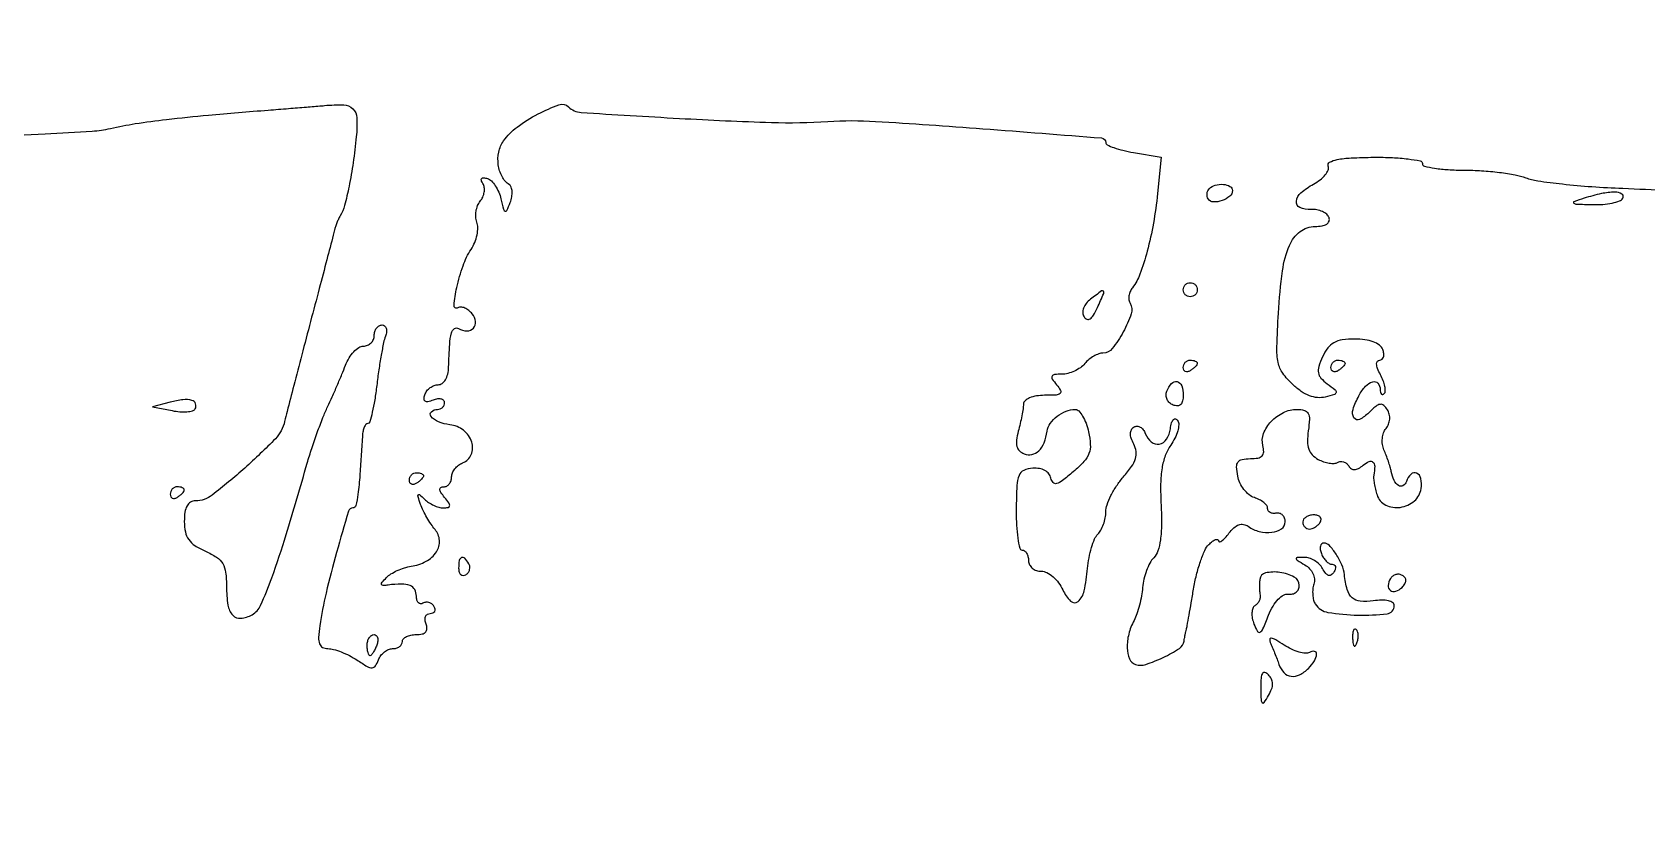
# Model space of a CAD drawing. Extents: x 0 to 4160, y 0 to 3120.
# Drawn here: x 3531.4 to 3760.9, y 2678 to 2788.6 of the extents above; entities that cross this region are included whole.
import ezdxf

# ---------------------------------------------------------------- set-up
doc = ezdxf.new("R2010")
doc.units = 0

msp = doc.modelspace()

# ---------------------------------------------------------------- linework, layer by layer
for points in [[(4159.499279, 606.274193, 0.000001), (4159.667734, 974.478125, 0.000057), (4159.806661, 1380.08378, 0.000034), (4159.883999, 1862.25), (4160, 3120), (3296.563358, 3120), (2433.126717, 3120)], [(757.647081, 3119.740147, 0.000002), (520.492565, 3119.487217, 0.4139)], [(1964.75, 0.149832, 0.000016), (2717.930904, 0.232101, 0.000028), (3351.473438, 0.357111)], [(3525.217578, 2773.853584, 0.00461), (3533.2125, 2774.174236, 0.003516), (3539.899426, 2774.551356, 0.040545), (3542.5, 2774.929552, -0.018085), (3546.031397, 2775.606132, -0.009391), (3550.480102, 2776.207433, -0.006688), (3556.435599, 2776.818169, -0.002398), (3564.936879, 2777.53415, 0.000142), (3567.827544, 2777.764476, 0.000212), (3570.354592, 2777.967633, 0.000087), (3572.5202, 2778.14304, 0.004587), (3572.936879, 2778.180714, -0.032688), (3575.660097, 2778.273318, -0.188408), (3576.961171, 2777.717379, -0.191415), (3577.529047, 2776.432935, -0.033881), (3577.449311, 2773.75, -0.011222), (3577.004733, 2770.059545, -0.014595), (3576.423668, 2766.705092, -0.014627), (3575.782074, 2763.964436, -0.071207), (3575.160523, 2762.5, 0.023833), (3574.91399, 2762.044298, 0.015767), (3574.673061, 2761.5, 0.015882), (3574.471992, 2760.954972, 0.029492), (3574.349645, 2760.5, -0.012757), (3574.179689, 2759.771647, -0.000281), (3573.265393, 2756.26875, -0.000639), (3572.187712, 2752.170778, -0.000432), (3570.948687, 2747.5, 0.00074), (3569.68963, 2742.741877, 0.000957), (3568.549102, 2738.371744, 0.000721), (3567.60536, 2734.705309, 0.008539), (3567.265584, 2733.276149, -0.139855), (3565.948106, 2730.831163, -0.017899), (3561.592383, 2726.667553, -0.016743), (3556.950518, 2722.808482, -0.166537), (3554.590508, 2722, 0.133257), (3553.888688, 2721.809573, 0.136228), (3553.386352, 2721.291627, 0.090477), (3553.091002, 2720.396926, 0.03461), (3553, 2719.083818, 0.050508), (3553.152422, 2717.578763, 0.103734), (3553.621027, 2716.496418, 0.096015), (3554.51298, 2715.64178, 0.038988), (3556, 2714.839706, -0.03943), (3557.594461, 2713.977862, -0.115053), (3558.457325, 2713.083255, -0.105089), (3558.878385, 2711.849259, -0.029864), (3559, 2709.814906, 0.03788), (3559.198425, 2707.199533, 0.147829), (3559.888654, 2705.752145, 0.237514), (3561.035991, 2705.312541, 0.102789), (3562.638858, 2705.817771, 0.162038), (3563.849565, 2707.14556, 0.017269), (3565.434103, 2711.072881, 0.013717), (3567.477352, 2717.207291, 0.003406), (3570.477324, 2727.361177, -0.009423), (3571.12288, 2729.453188, -0.007167), (3571.905916, 2731.720823, -0.007253), (3572.701749, 2733.826632, -0.016809), (3573.374226, 2735.376193, 0.005451), (3574.023076, 2736.782936, 0.003639), (3574.736648, 2738.406993, 0.003664), (3575.40559, 2739.99194, 0.007182), (3575.910659, 2741.265016, -0.045398), (3576.421341, 2742.311356, -0.052165), (3577.092941, 2743.196598, -0.05965), (3577.815868, 2743.803512, -0.145826), (3578.475249, 2744, 0.097378), (3579.05719, 2744.114422, 0.097539), (3579.552104, 2744.440625, 0.098326), (3579.883506, 2744.927579, 0.100723), (3580, 2745.5, -0.072144), (3580.08314, 2746.073208, -0.087143), (3580.325178, 2746.559375, -0.100435), (3580.684847, 2746.884389, -0.134459), (3581.106989, 2747, -0.168655), (3581.477859, 2746.871239, -0.150529), (3581.710125, 2746.534382, -0.107221), (3581.757027, 2746.021589, -0.061073), (3581.605725, 2745.414918, 0.040384), (3581.332101, 2744.483336, 0.007248), (3580.989199, 2742.704822, 0.007782), (3580.649331, 2740.604257, 0.006963), (3580.361055, 2738.414918, -0.011071), (3580.070358, 2736.339095, -0.017909), (3579.721225, 2734.590632, -0.012159), (3579.358576, 2733.211977, -0.333961), (3579.076604, 2733, 0.229451), (3578.82037, 2732.875879, 0.065565), (3578.587863, 2732.485938, 0.051643), (3578.410664, 2731.920181, 0.035008), (3578.322809, 2731.25, -0.002288), (3577.961102, 2725.687755, -0.015195), (3577.683824, 2722.921438, -0.024034), (3577.397373, 2721.332351, -0.349352), (3576.979759, 2721, 0.332228), (3576.336523, 2720.519572, 0.003311), (3574.650544, 2714.68179, 0.010646), (3573.152657, 2708.893909, 0.021255), (3572.262213, 2704.25, 0.021075), (3572.088603, 2702.599438, 0.101965), (3572.219995, 2701.670922, 0.193815), (3572.655685, 2701.180812, 0.115821), (3573.425777, 2701, -0.06831), (3574.226474, 2700.890096, -0.025275), (3575.308316, 2700.527552, -0.024489), (3576.464471, 2700.007268, -0.027059), (3577.524996, 2699.391665, 0.012433), (3579.014371, 2698.467885, 0.133359), (3579.694011, 2698.28333, 0.253458), (3580.15962, 2698.535558, 0.052916), (3580.596802, 2699.391665, -0.069454), (3580.936789, 2700.006545, -0.063139), (3581.441879, 2700.527552, -0.066771), (3582.028348, 2700.880259, -0.102383), (3582.606989, 2701, 0.070083), (3583.139376, 2701.074991, 0.085896), (3583.590803, 2701.29375, 0.100138), (3583.892621, 2701.618662, 0.138107), (3584, 2702, -0.188615), (3584.149351, 2702.381831, -0.089007), (3584.578281, 2702.70625, -0.068824), (3585.215246, 2702.926259, -0.048824), (3585.968615, 2703, 0.051069), (3586.816231, 2703.0868, 0.155809), (3587.31408, 2703.367392, 0.195231), (3587.492319, 2703.836898, 0.086117), (3587.361626, 2704.5, -0.069008), (3587.228143, 2705.073683, -0.116977), (3587.29762, 2705.559375, -0.152575), (3587.555236, 2705.879387, -0.148627), (3587.952028, 2706, 0.097812), (3588.348326, 2706.078274, 0.175265), (3588.591011, 2706.298542, 0.170278), (3588.640685, 2706.628428, 0.091683), (3588.489919, 2707.016312, 0.090427), (3588.179369, 2707.360589, 0.095498), (3587.77286, 2707.565079, 0.099685), (3587.334197, 2707.598899, 0.108373), (3586.930902, 2707.457295, -0.153598), (3586.57792, 2707.36763, -0.191518), (3586.273452, 2707.50893, -0.129571), (3586.067661, 2707.885513, -0.06068), (3586, 2708.440983, 0.129607), (3585.751533, 2709.38342, 0.170639), (3585.086387, 2709.963533, 0.100109), (3583.890987, 2710.18062, 0.028505), (3582, 2710.034908, -0.026261), (3581.254029, 2709.97406, -0.353094), (3581.050334, 2710.128903, -0.241917), (3581.121472, 2710.429004, -0.016136), (3581.736433, 2711.102859, -0.061071), (3582.372416, 2711.6138, -0.031386), (3583.274587, 2712.097399, -0.030649), (3584.279138, 2712.484754, -0.040275), (3585.236433, 2712.705111, 0.087027), (3587.372173, 2713.411345, 0.125639), (3588.830274, 2714.750602, 0.159799), (3589.265397, 2716.379909, 0.164101), (3588.643963, 2717.930139, -0.02913), (3588.079037, 2718.675874, -0.017137), (3587.488685, 2719.626353, -0.017109), (3586.962075, 2720.62007, -0.027863), (3586.592754, 2721.5, -0.008064), (3586.229202, 2722.577007, -0.239538), (3586.27393, 2722.852766, -0.442002), (3586.474926, 2722.87444, -0.014192), (3587.140754, 2722.25, 0.048814), (3587.727395, 2721.771553, 0.037626), (3588.44794, 2721.367188, 0.038655), (3589.186327, 2721.090175, 0.070526), (3589.822445, 2721, 0.046869), (3590.505434, 2721.064163, 0.327408), (3590.720604, 2721.294837, 0.186236), (3590.617744, 2721.696948, 0.018512), (3590, 2722.5, -0.024942), (3589.48229, 2723.191217, -0.128583), (3589.325424, 2723.638636, -0.300026), (3589.467821, 2723.898357, -0.122183), (3589.877555, 2724, 0.123322), (3590.30564, 2724.107215, 0.100774), (3590.670282, 2724.409197, 0.090874), (3590.915288, 2724.860894, 0.079101), (3591, 2725.393011, -0.100263), (3591.11699, 2725.970563, -0.066835), (3591.461228, 2726.553815, -0.063583), (3591.969873, 2727.054133, -0.071055), (3592.570137, 2727.38854, 0.204281), (3593.795307, 2728.575182, 0.182461), (3593.861884, 2730.354321, 0.146839), (3592.682303, 2732.023699, 0.138246), (3590.75, 2732.816422, -0.066941), (3589.132787, 2733.226337, -0.129023), (3588.06731, 2734.017237, -0.400673), (3588.123882, 2734.669193, -0.182504), (3589, 2735, 0.095827), (3589.381687, 2735.07383, 0.097132), (3589.70625, 2735.284531, 0.098664), (3589.923543, 2735.599, 0.102345), (3590, 2735.968615, 0.203262), (3589.865978, 2736.284671, 0.141799), (3589.519293, 2736.468235, 0.092409), (3588.990428, 2736.47931, 0.050806), (3588.36355, 2736.309266, -0.039906), (3587.640902, 2736.096262, -0.201931), (3587.237094, 2736.174607, -0.267156), (3587.080187, 2736.492472, -0.064632), (3587.196883, 2737.09065, -0.083031), (3587.482591, 2737.629623, -0.068771), (3587.944814, 2738.087207, -0.069724), (3588.506669, 2738.396934, -0.09067), (3589.083333, 2738.504098, 0.159455), (3589.648651, 2738.6909, 0.099394), (3590.122053, 2739.212213, 0.076843), (3590.447436, 2740.013471, 0.050226), (3590.578956, 2741.004098, -0.007194), (3590.728849, 2744.25953, -0.048193), (3590.98136, 2745.857636, -0.17414), (3591.403652, 2746.47776, -0.304331), (3592, 2746.5, 0.13346), (3593.166092, 2746.154279, 0.214143), (3594.106135, 2746.550663, 0.223986), (3594.408154, 2747.496301, 0.14122), (3593.935251, 2748.578017, 0.053135), (3593.426162, 2749.073548, 0.066373), (3592.858641, 2749.408497, 0.080011), (3592.321902, 2749.540386, 0.160056), (3591.901751, 2749.439279, -0.613406), (3591.342135, 2749.779972, -0.036235), (3591.722301, 2752.313474, -0.030442), (3592.621441, 2755.414057, -0.057743), (3593.770528, 2757.74228, 0.047553), (3594.278613, 2758.721099, 0.043723), (3594.609908, 2759.806015, 0.046556), (3594.729324, 2760.831416, 0.097633), (3594.592698, 2761.619028, -0.075813), (3594.434585, 2762.342828, -0.055812), (3594.473842, 2763.163896, -0.055968), (3594.693241, 2763.95325, -0.077605), (3595.068837, 2764.582943, 0.070169), (3595.436374, 2765.178908, 0.065744), (3595.63502, 2765.866592, 0.070044), (3595.641767, 2766.537981, 0.106339), (3595.446894, 2767.085927, -0.054709), (3595.225373, 2767.551304, -0.271107), (3595.279223, 2767.824624, -0.248788), (3595.552407, 2767.927173, -0.048333), (3596.083221, 2767.805593, -0.115545), (3596.646536, 2767.458809, -0.049342), (3597.213362, 2766.77245, -0.04527), (3597.698201, 2765.887529, -0.044666), (3598.018457, 2764.925861, 0.006498), (3598.391296, 2763.43586, 0.240613), (3598.617882, 2763.182892, 0.40093), (3598.862943, 2763.28492, 0.011699), (3599.329909, 2764.42005, 0.046226), (3599.548857, 2765.197561, 0.057479), (3599.599313, 2765.946446, 0.068486), (3599.485315, 2766.557925, 0.16515), (3599.210928, 2766.92005, -0.123312), (3598.166444, 2768.086294, -0.088803), (3597.634744, 2769.758527, -0.08536), (3597.706689, 2771.574446, -0.100614), (3598.392044, 2773.149334, -0.080855), (3600.297541, 2775.105133, -0.038365), (3603.285916, 2776.980248, -0.033939), (3606.257716, 2778.292534, -0.288927), (3607.618524, 2777.995998, 0.180275), (3609.405581, 2777.197145, 0.001848), (3623.385714, 2776.357882, 0.006147), (3636.453719, 2775.782914, 0.024279), (3644.5, 2775.918696, -0.031714), (3651.264835, 2775.932338, -0.003616), (3666.506168, 2774.884814, -0.000659), (3683.387317, 2773.579501, -0.391408), (3684, 2772.916739, 0.289965), (3684.205628, 2772.591978, 0.024792), (3685.158433, 2772.197732, 0.026706), (3686.432273, 2771.818503, 0.017147), (3687.943603, 2771.509528), (3691.887207, 2770.843261), (3691.353012, 2765.67163, -0.018251), (3690.759809, 2761.444616, -0.021208), (3689.880493, 2757.481401, -0.022078), (3688.84666, 2754.196294, -0.080433), (3687.783587, 2752.293805, 0.067383), (3687.465016, 2751.756902, 0.063573), (3687.292745, 2751.143939, 0.068082), (3687.286193, 2750.550904, 0.107579), (3687.454777, 2750.073173, -0.225773), (3687.617334, 2748.59422, -0.041201), (3686.470893, 2746.006069, -0.041135), (3684.918047, 2743.643975, -0.230721), (3683.596765, 2743, 0.087835), (3682.989022, 2742.892407, 0.043371), (3682.276316, 2742.559375, 0.041254), (3681.57623, 2742.073939, 0.047368), (3681, 2741.5, -0.06689), (3680.376707, 2740.925724, -0.044505), (3679.533297, 2740.440625, -0.044331), (3678.612176, 2740.11022, -0.064037), (3677.755111, 2740, 0.023842), (3676.703702, 2739.949836, 0.257761), (3676.364909, 2739.718111, 0.270366), (3676.389671, 2739.317542, 0.025726), (3677, 2738.5, -0.045294), (3677.556177, 2737.690861, -0.354484), (3677.484352, 2737.271577, -0.168267), (3676.923302, 2737.04331, -0.013249), (3675.289111, 2737, 0.038413), (3674.13034, 2736.910845, 0.060469), (3673.170895, 2736.640795, 0.080944), (3672.52352, 2736.237901, 0.207834), (3672.292195, 2735.75, -0.030387), (3672.230915, 2735.0976, -0.008763), (3672.057539, 2734.099188, -0.00878), (3671.822094, 2732.978183, -0.009249), (3671.551137, 2731.885535, 0.033867), (3671.303248, 2730.622947, 0.096069), (3671.361623, 2729.73147, 0.135767), (3671.723844, 2729.108727, 0.102275), (3672.393584, 2728.679209, 0.144522), (3673.494775, 2728.591646, 0.143816), (3674.469403, 2729.11574, 0.105667), (3675.216859, 2730.253647, 0.055204), (3675.655396, 2731.899894, -0.117356), (3676.102627, 2733.007741, -0.074729), (3677.071417, 2734.013835, -0.071692), (3678.342116, 2734.727891, -0.089171), (3679.670545, 2734.984687, -0.211244), (3680.169042, 2734.771993, -0.054826), (3680.703456, 2734.056615, -0.045996), (3681.188584, 2733.02649, -0.033012), (3681.543095, 2731.803789, -0.038552), (3681.796124, 2729.996984, -0.107361), (3681.603436, 2728.73766, -0.096443), (3680.889265, 2727.593524, -0.027501), (3679.37255, 2726.136022, -0.012344), (3677.82954, 2724.873333, -0.095581), (3677.002722, 2724.452767, -0.289035), (3676.506765, 2724.596869, -0.134226), (3676.197676, 2725.223189, 0.123326), (3675.910414, 2725.838166, 0.097231), (3675.343917, 2726.310056, 0.082106), (3674.549171, 2726.588365, 0.058694), (3673.606694, 2726.640956, 0.090228), (3672.346433, 2726.330572, 0.195125), (3671.667746, 2725.622117, 0.083515), (3671.357595, 2724.180358, 0.008953), (3671.263779, 2720.75, 0.014632), (3671.307488, 2718.545622, 0.02404), (3671.488436, 2716.689063, 0.020881), (3671.755542, 2715.277256, 0.348698), (3672.104761, 2715, -0.164087), (3672.44626, 2714.884828, -0.095833), (3672.737024, 2714.559375, -0.076977), (3672.933504, 2714.07371, -0.057759), (3673, 2713.5, 0.121864), (3673.141536, 2712.927907, 0.10075), (3673.540349, 2712.440625, 0.09135), (3674.136857, 2712.113282, 0.080096), (3674.839485, 2712, -0.119274), (3675.635542, 2711.807361, -0.06038), (3676.49463, 2711.225327, -0.054527), (3677.286846, 2710.367695, -0.052372), (3677.887359, 2709.347874, 0.089706), (3678.998006, 2707.746737, 0.393853), (3680.046575, 2707.710009, 0.163264), (3680.920307, 2709.195285, 0.029653), (3681.400776, 2712.400776, -0.024742), (3681.612386, 2713.913712, -0.026092), (3681.970019, 2715.371269, -0.026907), (3682.409013, 2716.586773, -0.096552), (3682.86797, 2717.26797, 0.072242), (3683.302068, 2717.849594, 0.038718), (3683.667825, 2718.669654, 0.037573), (3683.917417, 2719.582046, 0.047866), (3684.001221, 2720.45, -0.085187), (3684.170983, 2721.435654, -0.031191), (3684.727401, 2722.741191, -0.029834), (3685.526549, 2724.121214, -0.031443), (3686.471608, 2725.371075, 0.024379), (3687.641613, 2726.873854, 0.076135), (3688.209938, 2728.01862, 0.110381), (3688.299911, 2729.027339, 0.090366), (3687.967682, 2730.060387, -0.040322), (3687.606631, 2730.889284, -0.086518), (3687.497551, 2731.575718, -0.120058), (3687.636808, 2732.112161, -0.131821), (3688.004358, 2732.502694, -0.14852), (3688.436009, 2732.616917, -0.123632), (3688.893735, 2732.4842, -0.099897), (3689.309212, 2732.114354, -0.069586), (3689.614052, 2731.563382, 0.125349), (3690.461305, 2730.366012, 0.227751), (3691.595741, 2730.066982, 0.205308), (3692.630068, 2730.767221, 0.10768), (3693.181684, 2732.25, -0.031691), (3693.355002, 2733.083666, -0.11436), (3693.611547, 2733.557687, -0.294306), (3693.907143, 2733.640944, -0.175829), (3694.209532, 2733.412968, -0.161065), (3694.36366, 2732.82724, -0.052929), (3694.212826, 2731.937012, -0.046311), (3693.821991, 2730.917742, -0.038094), (3693.227847, 2729.91491, 0.063626), (3692.451853, 2728.438567, 0.049193), (3691.986717, 2726.679793, 0.037128), (3691.792795, 2724.430902, 0.015795), (3691.852665, 2721.406486, -0.014793), (3691.914018, 2718.592259, -0.032861), (3691.756648, 2716.454531, -0.043884), (3691.395002, 2714.888061, -0.11458), (3690.801746, 2713.904544, 0.07019), (3690.26297, 2713.166809, 0.033057), (3689.775859, 2712.089201, 0.031944), (3689.406909, 2710.873201, 0.038843), (3689.225446, 2709.696991, -0.025801), (3689.070815, 2708.48613, -0.018979), (3688.780098, 2707.164749, -0.019278), (3688.408358, 2705.932812, -0.039967), (3688.006814, 2705.012733, 0.060772), (3687.255799, 2703.076451, 0.070326), (3687.042364, 2701.111302, 0.088509), (3687.373822, 2699.546932, 0.219344), (3688.20831, 2698.763897, 0.161096), (3689.683229, 2698.760499, 0.032292), (3692.155911, 2699.753009, 0.030402), (3694.460557, 2701.033223, 0.220705), (3695.125, 2702.073242, -0.008554), (3695.187383, 2702.482744, -0.00576), (3695.271966, 2702.948077, -0.005802), (3695.364242, 2703.396536, -0.011448), (3695.449778, 2703.75, 0.019636), (3695.563203, 2704.254716, 0.001263), (3695.832157, 2705.738921, 0.001845), (3696.141771, 2707.510197, 0.001373), (3696.470953, 2709.467604, -0.020064), (3696.884904, 2711.468631, -0.021828), (3697.448751, 2713.37366, -0.02195), (3698.070423, 2714.951593, -0.091807), (3698.646176, 2715.789033, -0.029963), (3699.168888, 2716.252589, -0.074826), (3699.611656, 2716.503877, -0.180502), (3699.896482, 2716.506633, -0.305128), (3700.031803, 2716.321429, 0.422022), (3700.177463, 2716.190179, 0.142811), (3700.476366, 2716.298945, 0.052062), (3700.945567, 2716.724558, 0.020533), (3701.500548, 2717.398385, -0.044363), (3702.21402, 2718.185143, -0.099866), (3702.899019, 2718.601799, -0.132088), (3703.564434, 2718.658324, -0.110905), (3704.218744, 2718.382596, 0.094659), (3705.819672, 2717.646494, 0.089951), (3707.609296, 2717.533964, 0.117655), (3708.981711, 2718.036267, 0.251539), (3709.5, 2719.001319, 0.085098), (3709.40515, 2719.554583, 0.112054), (3709.132812, 2719.986325, 0.124707), (3708.726186, 2720.228269, 0.122101), (3708.25, 2720.25, -0.071987), (3707.772241, 2720.224334, -0.102805), (3707.367187, 2720.347392, -0.125435), (3707.098557, 2720.597347, -0.143939), (3707, 2720.932612, 0.163652), (3706.86528, 2721.333194, 0.060215), (3706.444928, 2721.767443, 0.051557), (3705.83346, 2722.166618, 0.042024), (3705.110393, 2722.464963, -0.095108), (3704.352426, 2722.876071, -0.05709), (3703.63729, 2723.6134, -0.054335), (3703.069922, 2724.544013, -0.062595), (3702.749065, 2725.53235, -0.034525), (3702.592242, 2726.83446, -0.171653), (3702.79915, 2727.529962, -0.192643), (3703.37939, 2727.894571, -0.045131), (3704.545052, 2728, 0.041605), (3705.628193, 2728.090285, 0.160757), (3706.21706, 2728.400691, 0.193725), (3706.442759, 2728.958966, 0.064404), (3706.328733, 2729.850924, -0.156672), (3706.423147, 2731.564575, -0.09788), (3707.501897, 2733.281411, -0.091282), (3709.237352, 2734.55369, -0.113115), (3711.184928, 2735, -0.066056), (3712.226854, 2734.861745, -0.209443), (3712.762987, 2734.431061, -0.134769), (3712.944425, 2733.592956, -0.022754), (3712.778867, 2731.946682, 0.03483), (3712.664228, 2730.443099, 0.085496), (3712.844729, 2729.353125, 0.107737), (3713.341945, 2728.540929, 0.079019), (3714.186034, 2727.900438, 0.040422), (3714.963189, 2727.562111, 0.043882), (3715.763721, 2727.364434, 0.048412), (3716.471809, 2727.32358, 0.129329), (3716.951568, 2727.470068, -0.116241), (3717.349336, 2727.602825, -0.100498), (3717.787746, 2727.554567, -0.093142), (3718.199676, 2727.331822, -0.08414), (3718.519929, 2726.967754, 0.104543), (3718.903294, 2726.565939, 0.164411), (3719.358158, 2726.437769, 0.118701), (3719.909843, 2726.600925, 0.042246), (3720.589028, 2727.073886, -0.063763), (3721.434168, 2727.610091, -0.30943), (3721.965445, 2727.523177, -0.212634), (3722.215483, 2726.913927, -0.036945), (3722.083902, 2725.646442, 0.067617), (3722.064636, 2725.190955, 0.018047), (3722.158118, 2724.469458, 0.017954), (3722.325108, 2723.649229, 0.017647), (3722.551321, 2722.838302, 0.204187), (3723.781292, 2721.407805, 0.151705), (3725.862882, 2721.078969, 0.142725), (3727.85684, 2721.988545, 0.181508), (3728.819551, 2723.75, 0.084445), (3728.780439, 2725.176529, 0.236874), (3728.184137, 2725.943153, 0.319007), (3727.382779, 2725.80307, 0.109715), (3726.720238, 2724.75, -0.172317), (3726.23529, 2724.155562, -0.289277), (3725.613073, 2724.166746, -0.141258), (3724.986924, 2724.896723, -0.056792), (3724.576006, 2726.158369, 0.020915), (3724.417587, 2726.796791, 0.009324), (3724.15844, 2727.623699, 0.009211), (3723.851352, 2728.489715, 0.012319), (3723.539165, 2729.262735, -0.069006), (3723.32588, 2730.031396, -0.057251), (3723.310166, 2730.880965, -0.059218), (3723.483887, 2731.679628, -0.090306), (3723.830922, 2732.296273, 0.079127), (3724.189089, 2732.900895, 0.075278), (3724.349674, 2733.597387, 0.075788), (3724.296464, 2734.305938, 0.082016), (3724.033548, 2734.945718, 0.07245), (3723.512297, 2735.566809, 0.224745), (3723.000914, 2735.717068, 0.13572), (3722.374688, 2735.43278, 0.022368), (3721.385394, 2734.528251, -0.079464), (3720.072176, 2733.577179, -0.396291), (3719.277039, 2733.811345, -0.212814), (3719.145782, 2734.995284, -0.045641), (3719.97033, 2736.944561, -0.059788), (3720.907728, 2738.283404, -0.139694), (3721.932737, 2738.93024, -0.293493), (3722.671682, 2738.713263, -0.180482), (3723, 2737.833333, 0.049213), (3723.040282, 2737.425063, 0.147235), (3723.170675, 2737.18005, 0.260401), (3723.361012, 2737.125343, 0.139848), (3723.58102, 2737.247687, 0.200067), (3723.730517, 2737.610882, 0.048443), (3723.663481, 2738.270691, 0.042187), (3723.430631, 2739.073231, 0.031181), (3723.045837, 2739.914354, -0.027084), (3722.630134, 2740.803717, -0.082498), (3722.486083, 2741.452567, -0.179193), (3722.605838, 2741.838633, -0.232929), (3722.933431, 2742, 0.177181), (3723.267529, 2742.122229, 0.148907), (3723.473281, 2742.440625, 0.103339), (3723.508329, 2742.925747, 0.058211), (3723.361626, 2743.5, 0.140876), (3722.892414, 2744.121959, 0.071365), (3722.025265, 2744.598028, 0.055951), (3720.828793, 2744.900741, 0.034018), (3719.371572, 2745, 0.034643), (3717.614692, 2744.878127, 0.09168), (3716.424073, 2744.481764, 0.105192), (3715.550488, 2743.725062, 0.055013), (3714.810395, 2742.483208, 0.029939), (3714.273635, 2741.089683, 0.120621), (3714.21238, 2740.186601, 0.143628), (3714.577542, 2739.445212, 0.049155), (3715.479695, 2738.638506, -0.011664), (3716.595119, 2737.782255, -0.268508), (3716.734305, 2737.4214, -0.284182), (3716.488173, 2737.135205, -0.012744), (3715.182961, 2736.758096, -0.087144), (3714.109396, 2736.669942, -0.068559), (3712.970917, 2736.935096, -0.05817), (3711.783783, 2737.55605, -0.037334), (3710.566438, 2738.526008, -0.051531), (3709.160067, 2740.128155, -0.105434), (3708.500783, 2741.656085, -0.057284), (3708.316682, 2743.873947, -0.007271), (3708.538406, 2748.673209, -0.017423), (3709.115999, 2754.69976, -0.067543), (3710.097587, 2758.312862, -0.129373), (3711.609141, 2760.270685, -0.165489), (3713.752313, 2761, 0.040586), (3714.733372, 2761.079766, 0.100566), (3715.404442, 2761.334439, 0.166715), (3715.728981, 2761.738043, 0.17202), (3715.732124, 2762.25, 0.134724), (3715.407227, 2762.722463, 0.068885), (3714.794022, 2763.109488, 0.060624), (3714.002881, 2763.358, 0.055104), (3713.148791, 2763.420599, -0.107182), (3711.594134, 2763.698063, -0.333486), (3711.082457, 2764.557783, -0.191114), (3711.726867, 2765.781824, -0.054337), (3713.534965, 2767.018712, 0.041837), (3714.471587, 2767.625715, 0.057152), (3715.190871, 2768.327136, 0.071171), (3715.603137, 2769.012273, 0.193874), (3715.612354, 2769.567805, -0.376276), (3715.814845, 2770.11678, -0.076532), (3716.874689, 2770.49752, -0.036373), (3718.853316, 2770.734906, -0.009321), (3722.07739, 2770.825365, -0.012823), (3724.731442, 2770.782269, -0.021147), (3726.966483, 2770.593701, -0.01657), (3728.695051, 2770.315465, -0.358827), (3729, 2769.945251, 0.344326), (3729.290044, 2769.57401, 0.021606), (3730.743377, 2769.277668, 0.024522), (3732.659691, 2769.068134, 0.01497), (3734.9349, 2769, -0.015951), (3737.413599, 2768.920907, -0.014659), (3739.953359, 2768.683735, -0.014842), (3742.205053, 2768.33856, -0.045907), (3743.6849, 2767.923352, 0.055749), (3745.395358, 2767.479474, 0.008457), (3748.904314, 2767.036377, 0.009386), (3753.08211, 2766.659671, 0.007999), (3757.5, 2766.415751, -0.001972), (3770.423121, 2765.858396, -0.010677)]]:
    msp.add_lwpolyline(points, format="xyb")
for points in [[(3702, 2766.106989, -0.223243), (3701.616217, 2765.290262, -0.089221), (3700.51342, 2764.667218, -0.092338), (3699.292238, 2764.479983, -0.251406), (3698.559212, 2764.904194, -0.085976), (3698.414476, 2765.264427, -0.075821), (3698.390517, 2765.668938, -0.077371), (3698.487617, 2766.054641, -0.096382), (3698.693853, 2766.36052, -0.129546), (3699.558862, 2766.864723, -0.086873), (3700.704307, 2766.975921, -0.106073), (3701.65045, 2766.695752, -0.274485)], [(3752, 2765, 0.007716), (3750.540056, 2764.507479, 0.597222), (3750.510129, 2764.31373, 0.153589), (3750.902773, 2764.173732, 0.002676), (3753.190983, 2764.09968, 0.025554), (3754.649431, 2764.134832, 0.032707), (3755.979287, 2764.323031, 0.034427), (3757.029369, 2764.619087, 0.170008), (3757.5, 2765, 0.419354), (3757.353237, 2765.598214, 0.134822), (3756.372545, 2765.867547, 0.053825), (3754.460148, 2765.661079, 0.023715)], [(3681.822048, 2750.660637, 0.06083), (3681.214285, 2750.069449, 0.081035), (3680.834809, 2749.400481, 0.096107), (3680.726251, 2748.738953, 0.131907), (3680.898604, 2748.164063, 0.153385), (3681.308596, 2747.809644, 0.257896), (3681.749487, 2747.852263, 0.11085), (3682.239743, 2748.379742, 0.025134), (3682.805117, 2749.471622, 0.003339), (3683.703735, 2751.479304, 0.283508), (3683.659488, 2751.797084, 0.396977), (3683.390648, 2751.830629, 0.004601)], [(3697, 2752, -0.099038), (3696.923658, 2751.618362, -0.097945), (3696.70625, 2751.29375, -0.097945), (3696.381638, 2751.076342, -0.099038), (3696, 2751, -0.099038), (3695.618362, 2751.076342, -0.097945), (3695.29375, 2751.29375, -0.097945), (3695.076342, 2751.618362, -0.099038), (3695, 2752, -0.099038), (3695.076342, 2752.381638, -0.097945), (3695.29375, 2752.70625, -0.097945), (3695.618362, 2752.923658, -0.099038), (3696, 2753, -0.099038), (3696.381638, 2752.923658, -0.097945), (3696.70625, 2752.70625, -0.097945), (3696.923658, 2752.381638, -0.099038)], [(3697, 2741.559017, -0.151918), (3696.934461, 2741.34829, -0.038439), (3696.70625, 2741.066025, -0.035638), (3696.382774, 2740.768994, -0.029505), (3696, 2740.5, -0.082592), (3695.6179, 2740.343488, -0.161196), (3695.29375, 2740.3746, -0.182303), (3695.078288, 2740.586039, -0.108972), (3695, 2740.940983, -0.093332), (3695.076123, 2741.345238, -0.09642), (3695.29375, 2741.688914, -0.099167), (3695.618444, 2741.918938, -0.105053), (3696, 2742, -0.042167), (3696.382849, 2741.967655, -0.061769), (3696.70625, 2741.870461, -0.081139), (3696.92554, 2741.727648, -0.210953)], [(3718, 2741.559017, -0.151918), (3717.934461, 2741.34829, -0.038439), (3717.70625, 2741.066025, -0.035638), (3717.382774, 2740.768994, -0.029505), (3717, 2740.5, -0.082592), (3716.6179, 2740.343488, -0.161196), (3716.29375, 2740.3746, -0.182303), (3716.078288, 2740.586039, -0.108972), (3716, 2740.940983, -0.093332), (3716.076123, 2741.345238, -0.09642), (3716.29375, 2741.688914, -0.099167), (3716.618444, 2741.918938, -0.105053), (3717, 2742, -0.042167), (3717.382849, 2741.967655, -0.061769), (3717.70625, 2741.870461, -0.081139), (3717.92554, 2741.727648, -0.210953)], [(3695, 2737.031385, -0.052077), (3694.913525, 2736.203375, -0.147085), (3694.63755, 2735.698442, -0.191389), (3694.183471, 2735.506289, -0.097437), (3693.563142, 2735.614144, -0.097642), (3693.056244, 2735.932703, -0.097606), (3692.708117, 2736.419866, -0.098266), (3692.572355, 2736.999793, -0.100452), (3692.670131, 2737.582759, -0.088968), (3693.339003, 2738.688863, -0.277251), (3694.135248, 2738.942638, -0.258012), (3694.780423, 2738.356615, -0.082284)], [(3551, 2736.02693), (3548.5, 2735.368911), (3551.273867, 2734.818565, 0.029013), (3552.372014, 2734.666219, 0.038806), (3553.377566, 2734.663941, 0.043242), (3554.169403, 2734.793139, 0.194668), (3554.540179, 2735.065011, 0.229908), (3554.614918, 2735.798011, 0.243429), (3554.084723, 2736.284932, 0.097286), (3552.813872, 2736.375759, 0.033702)], [(3587, 2725.559017, -0.151918), (3586.934461, 2725.34829, -0.038439), (3586.70625, 2725.066025, -0.035638), (3586.382774, 2724.768994, -0.029505), (3586, 2724.5, -0.082592), (3585.6179, 2724.343488, -0.161196), (3585.29375, 2724.3746, -0.182303), (3585.078288, 2724.586039, -0.108972), (3585, 2724.940983, -0.093332), (3585.076123, 2725.345238, -0.09642), (3585.29375, 2725.688914, -0.099167), (3585.618444, 2725.918938, -0.105053), (3586, 2726, -0.042167), (3586.382849, 2725.967655, -0.061769), (3586.70625, 2725.870461, -0.081139), (3586.92554, 2725.727648, -0.210953)], [(3551, 2722.940983, 0.108972), (3551.078288, 2722.586039, 0.182303), (3551.29375, 2722.3746, 0.161196), (3551.6179, 2722.343488, 0.082592), (3552, 2722.5, 0.029505), (3552.382774, 2722.768994, 0.035638), (3552.70625, 2723.066025, 0.038439), (3552.934461, 2723.34829, 0.151918), (3553, 2723.559017, 0.210953), (3552.92554, 2723.727648, 0.081139), (3552.70625, 2723.870461, 0.061769), (3552.382849, 2723.967655, 0.042167), (3552, 2724, 0.105053), (3551.618444, 2723.918938, 0.099167), (3551.29375, 2723.688914, 0.09642), (3551.076123, 2723.345238, 0.093332)], [(3712, 2719, 0.092995), (3712.071618, 2718.618268, 0.096318), (3712.276414, 2718.29375, 0.099231), (3712.581949, 2718.076556, 0.105429), (3712.940983, 2718, 0.089642), (3713.346558, 2718.073302, 0.053229), (3713.7871, 2718.29375, 0.051032), (3714.193797, 2718.617485, 0.06081), (3714.5, 2719, 0.139169), (3714.607943, 2719.379648, 0.191142), (3714.478525, 2719.70625, 0.138808), (3714.110654, 2719.926733, 0.066118), (3713.559017, 2720, 0.062283), (3712.962904, 2719.925455, 0.080552), (3712.457961, 2719.70625, 0.097988), (3712.120018, 2719.381379, 0.153634)], [(3714.638374, 2714.5, 0.051433), (3714.929218, 2713.926272, 0.055699), (3715.324552, 2713.440625, 0.062736), (3715.759382, 2713.109403, 0.132176), (3716.166006, 2713, -0.148986), (3716.469898, 2712.907393, -0.191612), (3716.633515, 2712.668528, -0.132423), (3716.618415, 2712.303822, -0.062301), (3716.420634, 2711.871584, -0.098158), (3716.053994, 2711.47744, -0.23604), (3715.671124, 2711.414768, -0.151976), (3715.262345, 2711.696225, -0.03901), (3714.811927, 2712.371584, 0.071617), (3714.337048, 2712.992132, 0.056435), (3713.66885, 2713.51272, 0.057583), (3712.918268, 2713.86066, 0.084429), (3712.20031, 2713.969591, 0.010605), (3711.189249, 2713.930048, 0.422009), (3711.05761, 2713.77746, 0.237826), (3711.198408, 2713.549768, 0.005751), (3712.293831, 2712.895372, -0.071627), (3712.969755, 2712.359863, -0.080182), (3713.436813, 2711.673874, -0.085826), (3713.643363, 2710.917282, -0.099502), (3713.56666, 2710.175781, 0.051779), (3713.42096, 2709.449424, 0.041837), (3713.412308, 2708.653573, 0.043356), (3713.531833, 2707.910145, 0.079318), (3713.772828, 2707.34702, 0.214633), (3715.581555, 2706.148337, 0.03542), (3719.854442, 2705.755814, 0.035258), (3723.978214, 2705.960898, 0.379436), (3725, 2707.113499, 0.244103), (3724.783216, 2707.531084, 0.098055), (3724.177577, 2707.799825, 0.062086), (3723.229437, 2707.893166, 0.02997), (3722.011866, 2707.788434, -0.056914), (3720.176088, 2707.729628, -0.165026), (3719.025737, 2708.227951, -0.143021), (3718.317267, 2709.381456, -0.039157), (3717.913347, 2711.5, 0.072916), (3717.548006, 2712.897518, 0.043496), (3716.740266, 2714.418425, 0.042106), (3715.781831, 2715.655115, 0.209832), (3714.996201, 2716, 0.192362), (3714.689104, 2715.877312, 0.145121), (3714.506049, 2715.559375, 0.096811), (3714.486082, 2715.074475, 0.053687)], [(3592, 2712.440983, 0.067432), (3592.074611, 2711.890269, 0.140899), (3592.298542, 2711.524436, 0.190788), (3592.63036, 2711.397824, 0.136093), (3593.016312, 2711.510081, 0.090427), (3593.360589, 2711.820631, 0.095498), (3593.565079, 2712.22714, 0.099685), (3593.598899, 2712.665803, 0.108373), (3593.457295, 2713.069098, 0.050477), (3592.86686, 2713.838655, 0.315493), (3592.407182, 2713.933879, 0.25701), (3592.085158, 2713.519563, 0.039415)], [(3705.881579, 2710.816422, 0.016103), (3705.848732, 2710.24592, 0.012258), (3705.848236, 2709.619869, 0.012431), (3705.8768, 2709.032398, 0.02822), (3705.934365, 2708.591641, -0.096944), (3705.931629, 2708.200236, -0.06528), (3705.786119, 2707.776318, -0.062562), (3705.526813, 2707.385653, -0.07175), (3705.189279, 2707.091641, 0.167214), (3704.895998, 2706.718471, 0.071104), (3704.772605, 2706.086294, 0.059191), (3704.825115, 2705.308963, 0.047068), (3705.057525, 2704.5, 0.032486), (3705.550424, 2703.449679, 0.424556), (3705.924807, 2703.348446, 0.156726), (3706.332615, 2703.812505, 0.007496), (3707.138009, 2705.74401, -0.03572), (3707.768716, 2707.04477, -0.058361), (3708.49927, 2708.027057, -0.076207), (3709.255671, 2708.617275, -0.168656), (3709.966977, 2708.74401, 0.097956), (3710.551835, 2708.76592, 0.113904), (3711.049674, 2709.012303, 0.116388), (3711.38182, 2709.446806, 0.105624), (3711.5, 2710, 0.278232), (3710.795333, 2711.168298, 0.085462), (3708.754453, 2711.832892, 0.091992), (3706.70075, 2711.752414, 0.32542)], [(3724.468963, 2710.949781, 0.116221), (3724.141241, 2709.967994, 0.258096), (3724.448742, 2709.268926, 0.251496), (3725.214666, 2709.146534, 0.113251), (3726.103799, 2709.703799, 0.053431), (3726.515485, 2710.214314, 0.136091), (3726.655459, 2710.664644, 0.169261), (3726.531428, 2711.059296, 0.094625), (3726.156231, 2711.403444, 0.105525), (3725.716563, 2711.560607, 0.099247), (3725.240657, 2711.529717, 0.096292), (3724.801911, 2711.315254, 0.09291)], [(3719.078947, 2702.416667, 0.018894), (3719.137993, 2701.670344, 0.168741), (3719.279315, 2701.37858, 0.470617), (3719.461564, 2701.395823, 0.054073), (3719.683114, 2701.8125, 0.051402), (3719.839148, 2702.359369, 0.05415), (3719.876576, 2702.916927, 0.060344), (3719.797407, 2703.402231, 0.126455), (3719.604167, 2703.729167, 0.296942), (3719.385309, 2703.77538, 0.208169), (3719.200665, 2703.592839, 0.077125), (3719.089945, 2703.112848, 0.028489)], [(3580.361626, 2701.5, -0.02136), (3580.112506, 2700.925442, -0.030395), (3579.839659, 2700.440625, -0.030693), (3579.579329, 2700.087111, -0.222225), (3579.393011, 2700, -0.289661), (3579.241071, 2700.096084, -0.046727), (3579.115447, 2700.440625, -0.039339), (3579.028469, 2700.925176, -0.024748), (3579, 2701.5, -0.062722), (3579.07223, 2702.073532, -0.08088), (3579.284531, 2702.559375, -0.098158), (3579.599211, 2702.884506, -0.152681), (3579.968615, 2703, -0.184534), (3580.289193, 2702.877514, -0.147206), (3580.483616, 2702.559375, -0.100118), (3580.511135, 2702.074366, -0.055937)], [(3707.382905, 2701.849355, -0.008302), (3707.662865, 2701.207919, -0.00407), (3707.999144, 2700.382311, -0.004036), (3708.334768, 2699.518482, -0.005851), (3708.615988, 2698.75, 0.104356), (3709.323826, 2697.587839, 0.172962), (3710.334425, 2697.070364, 0.152892), (3711.541603, 2697.280979, 0.077463), (3712.8, 2698.2, 0.054271), (3713.651539, 2699.259591, 0.125651), (3713.968838, 2700.2218, 0.389541), (3713.654902, 2700.614515, 0.178635), (3712.956024, 2700.472821, -0.163546), (3712.379927, 2700.338325, -0.046342), (3711.463051, 2700.51227, -0.041399), (3710.401016, 2700.915491, -0.033621), (3709.339572, 2701.513159, 0.012263), (3708.145468, 2702.254364, 0.090454), (3707.518194, 2702.483746, 0.439575), (3707.301813, 2702.316455, 0.128829)], [(3706.030409, 2695.45, 0.006175), (3706.069807, 2693.711408, 0.18983), (3706.239405, 2693.321412, 0.471567), (3706.507502, 2693.347199, 0.016776), (3707.134033, 2694.346375, 0.04153), (3707.569934, 2695.263915, 0.092968), (3707.703866, 2696.020993, 0.112876), (3707.545944, 2696.680266, 0.081552), (3707.103625, 2697.296375, 0.113627), (3706.602285, 2697.610071, 0.358555), (3706.256888, 2697.481747, 0.117828), (3706.063049, 2696.836765, 0.016922)]]:
    msp.add_lwpolyline(points, format="xyb", close=True)

doc.saveas('drawing.dxf')
